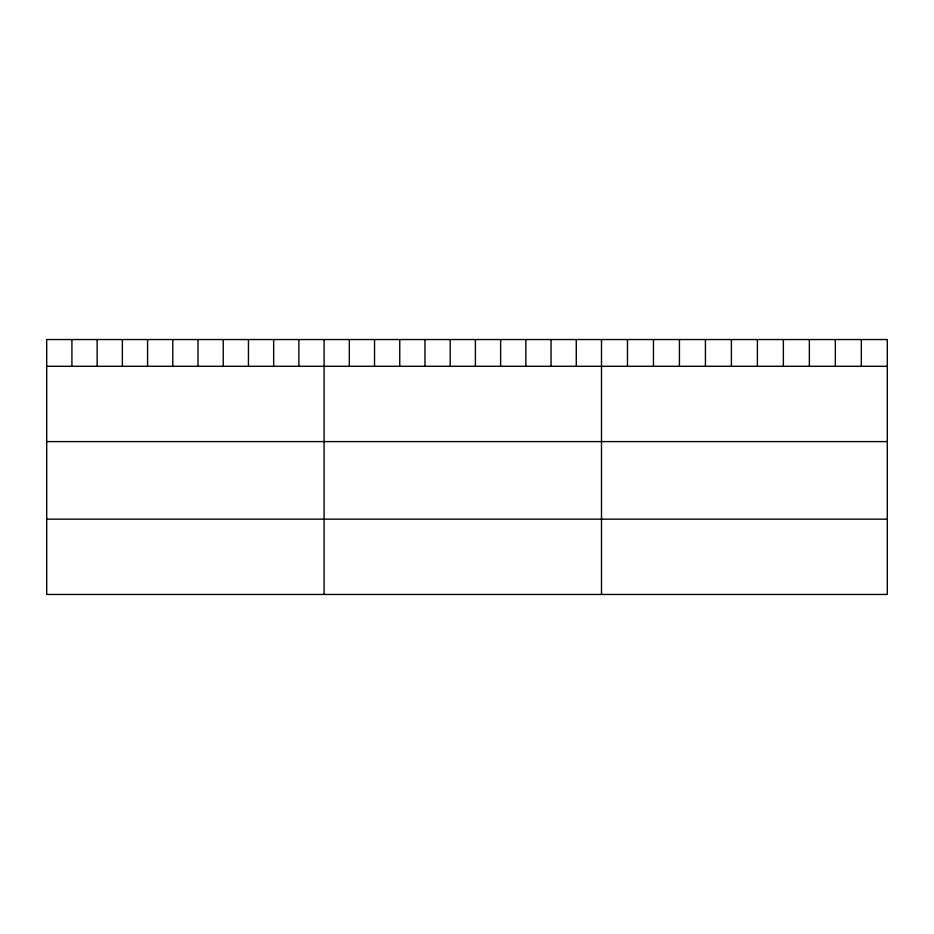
<?xml version="1.0" encoding="UTF-8"?>
<svg xmlns="http://www.w3.org/2000/svg" width="934" height="934" viewBox="0 0 934 934"><rect width="100%" height="100%" fill="white"/><g stroke="black" fill="none" stroke-linecap="round" stroke-linejoin="round"><path stroke-width="1.4" d="M46.7 366.303L887.3 366.303M46.7 441.595L887.3 441.595M46.7 519.164L887.3 519.164M861.323 339.544L861.323 366.303M835.335 339.544L835.335 366.303M809.358 339.544L809.358 366.303M783.369 339.544L783.369 366.303M757.392 339.544L757.392 366.303M731.404 339.544L731.404 366.303M705.427 339.544L705.427 366.303M679.438 339.544L679.438 366.303M653.461 339.544L653.461 366.303M627.473 339.544L627.473 366.303M601.496 339.544L601.496 594.456M576.278 339.544L576.278 366.303M551.06 339.544L551.06 366.303M525.842 339.544L525.842 366.303M500.624 339.544L500.624 366.303M475.406 339.544L475.406 366.303M450.188 339.544L450.188 366.303M424.97 339.544L424.97 366.303M399.752 339.544L399.752 366.303M374.534 339.544L374.534 366.303M349.316 339.544L349.316 366.303M324.098 339.544L324.098 594.456M298.88 339.544L298.88 366.303M273.662 339.544L273.662 366.303M248.444 339.544L248.444 366.303M223.226 339.544L223.226 366.303M198.008 339.544L198.008 366.303M172.79 339.544L172.79 366.303M147.572 339.544L147.572 366.303M122.354 339.544L122.354 366.303M97.136 339.544L97.136 366.303M71.918 339.544L71.918 366.303M887.3 339.544L46.7 339.544L46.7 594.456L887.3 594.456L887.3 339.544"/></g></svg>
